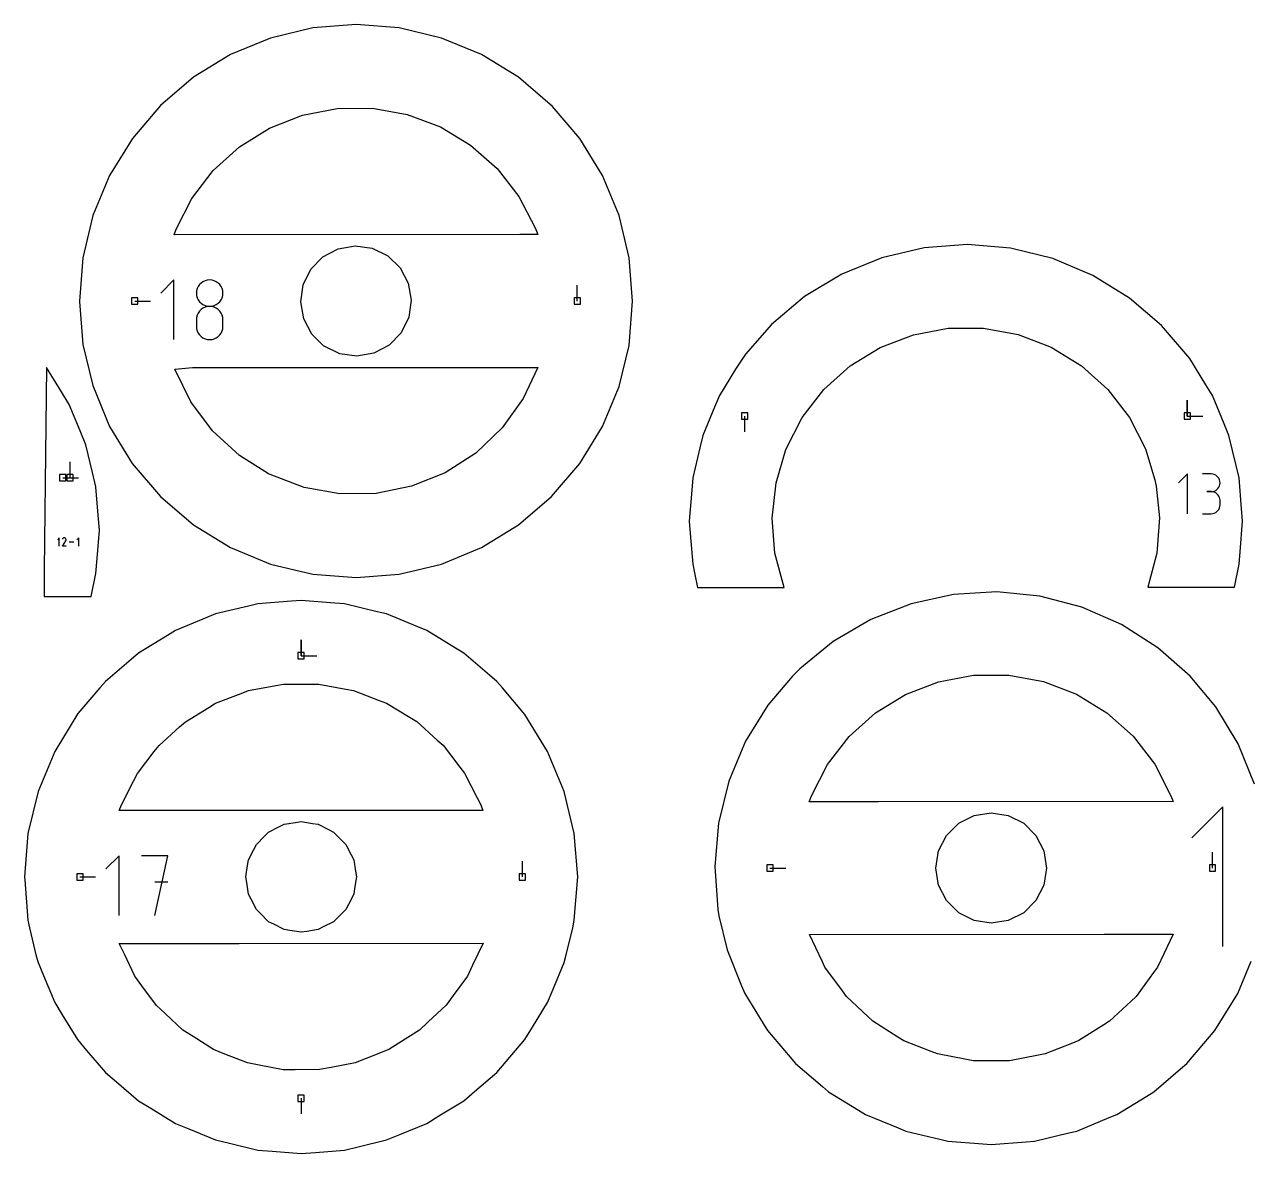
# Model space of a CAD drawing. Extents: x 0 to 800, y 0 to 1000.
# Drawn here: x 274.5 to 385.3, y 783.9 to 885.9 of the extents above; entities that cross this region are included whole.
import ezdxf

# ---------------------------------------------------------------- set-up
doc = ezdxf.new("R2010")
doc.units = 0
doc.header["$MEASUREMENT"] = 0
for name, color, linetype in [('annotation', 7, 'Continuous'), ('boundary', 7, 'Continuous'), ('hole', 7, 'Continuous')]:
    doc.layers.add(name, color=color, linetype=linetype)

msp = doc.modelspace()

# ---------------------------------------------------------------- linework, layer by layer
at = {"layer": 'annotation', "color": 1}
for p, q in [((288.048092, 862.844991), (286.847482, 861.644043)), ((288.048092, 857.444451), (288.048092, 862.844991)), ((290.237057, 862.244373), (290.148256, 862.057891)), ((290.355469, 862.41158), (290.237057, 862.244373)), ((290.500083, 862.55608), (290.355469, 862.41158)), ((290.66749, 862.674442), (290.500083, 862.55608)), ((290.854281, 862.763235), (290.66749, 862.674442)), ((291.057047, 862.819027), (290.854281, 862.763235)), ((291.272379, 862.838387), (291.057047, 862.819027)), ((291.487711, 862.819027), (291.272379, 862.838387)), ((291.272379, 862.838387), (291.272379, 862.838387)), ((291.690477, 862.763235), (291.487711, 862.819027)), ((291.877269, 862.674442), (291.690477, 862.763235)), ((292.044676, 862.55608), (291.877269, 862.674442)), ((292.18929, 862.41158), (292.044676, 862.55608)), ((292.307702, 862.244373), (292.18929, 862.41158)), ((292.396502, 862.057891), (292.307702, 862.244373)), ((324.505385, 860.926049), (324.505385, 862.354799)), ((290.092476, 861.855564), (290.073125, 861.640826)), ((290.073125, 861.640826), (290.073125, 861.640826)), ((290.073125, 861.640826), (290.092487, 861.425079)), ((290.148256, 862.057891), (290.092476, 861.855564)), ((290.092487, 861.425079), (290.148295, 861.221968)), ((290.148295, 861.221968), (290.237132, 861.034895)), ((290.237132, 861.034895), (290.35558, 860.867266)), ((292.189178, 860.867266), (292.307626, 861.034895)), ((292.307626, 861.034895), (292.396463, 861.221968)), ((292.396463, 861.221968), (292.452272, 861.425079)), ((292.452283, 861.855564), (292.396502, 862.057891)), ((292.452272, 861.425079), (292.471634, 861.640826)), ((292.471634, 861.640826), (292.452283, 861.855564)), ((292.471634, 861.640826), (292.471634, 861.640826)), ((284.505385, 860.926049), (285.934135, 860.926049)), ((290.355469, 860.012548), (290.237057, 859.844961)), ((290.500083, 860.157303), (290.355469, 860.012548)), ((290.35558, 860.867266), (290.500222, 860.722482)), ((290.66749, 860.27582), (290.500083, 860.157303)), ((290.500222, 860.722482), (290.667641, 860.603948)), ((290.854281, 860.364693), (290.66749, 860.27582)), ((290.667641, 860.603948), (290.854418, 860.515067)), ((291.057047, 860.420514), (290.854281, 860.364693)), ((290.854418, 860.515067), (291.057136, 860.459242)), ((291.272379, 860.439878), (291.057047, 860.420514)), ((291.057136, 860.459242), (291.272379, 860.439878)), ((291.272379, 860.439878), (291.487622, 860.459242)), ((291.487711, 860.420525), (291.272379, 860.439878)), ((291.272379, 860.439878), (291.272379, 860.439878)), ((291.272379, 860.439878), (291.272379, 860.439878)), ((291.487622, 860.459242), (291.690341, 860.515067)), ((291.690477, 860.364732), (291.487711, 860.420525)), ((291.690341, 860.515067), (291.877118, 860.603948)), ((291.877269, 860.275896), (291.690477, 860.364732)), ((291.877118, 860.603948), (292.044536, 860.722482)), ((292.044676, 860.157415), (291.877269, 860.275896)), ((292.044536, 860.722482), (292.189178, 860.867266)), ((292.18929, 860.012688), (292.044676, 860.157415)), ((292.307702, 859.845111), (292.18929, 860.012688)), ((290.092476, 859.454915), (290.073125, 859.239269)), ((290.073125, 859.239269), (290.073125, 858.641843)), ((290.148256, 859.657947), (290.092476, 859.454915)), ((290.237057, 859.844961), (290.148256, 859.657947)), ((292.396502, 859.658084), (292.307702, 859.845111)), ((292.452283, 859.455004), (292.396502, 859.658084)), ((292.471634, 859.239269), (292.452283, 859.455004)), ((292.471634, 858.641843), (292.471634, 859.239269)), ((292.471634, 859.239269), (292.471634, 859.239269)), ((290.073125, 858.641843), (290.073125, 858.641843)), ((290.073125, 858.641843), (290.092487, 858.426212)), ((290.092487, 858.426212), (290.148295, 858.223412)), ((290.148295, 858.223412), (290.237132, 858.03679)), ((290.237132, 858.03679), (290.35558, 857.869695)), ((290.35558, 857.869695), (290.500222, 857.725474)), ((290.500222, 857.725474), (290.667641, 857.607474)), ((291.877118, 857.607474), (292.044536, 857.725474)), ((292.044536, 857.725474), (292.189178, 857.869695)), ((292.189178, 857.869695), (292.307626, 858.03679)), ((292.307626, 858.03679), (292.396463, 858.223412)), ((292.396463, 858.223412), (292.452272, 858.426212)), ((292.452272, 858.426212), (292.471634, 858.641843)), ((290.667641, 857.607474), (290.854418, 857.519043)), ((290.854418, 857.519043), (291.057136, 857.46353)), ((291.057136, 857.46353), (291.272379, 857.444282)), ((291.272379, 857.444282), (291.487622, 857.46353)), ((291.272379, 857.444282), (291.272379, 857.444282)), ((291.487622, 857.46353), (291.690341, 857.519043)), ((291.690341, 857.519043), (291.877118, 857.607474)), ((379.626513, 850.535317), (379.626513, 851.964067)), ((379.626513, 850.535317), (379.626513, 851.964067)), ((379.626513, 851.964067), (379.626513, 850.535317)), ((339.626512, 850.535317), (339.626512, 849.106567)), ((379.626513, 850.535317), (381.055263, 850.535317)), ((278.661248, 844.95533), (278.661248, 846.38408)), ((277.994998, 844.95533), (279.423748, 844.95533)), ((379.647666, 845.303544), (378.84726, 844.502912)), ((379.647666, 841.703184), (379.647666, 845.303544)), ((381.797191, 845.299367), (380.997688, 845.299367)), ((381.940984, 845.28646), (381.797191, 845.299367)), ((382.076287, 845.249266), (381.940984, 845.28646)), ((382.200852, 845.19007), (382.076287, 845.249266)), ((382.312427, 845.111162), (382.200852, 845.19007)), ((382.408762, 845.014829), (382.312427, 845.111162)), ((382.487607, 844.903357), (382.408762, 845.014829)), ((382.546711, 844.779036), (382.487607, 844.903357)), ((382.583823, 844.644152), (382.546711, 844.779036)), ((382.546711, 844.221754), (382.583823, 844.357161)), ((382.596694, 844.500993), (382.583823, 844.644152)), ((382.583823, 844.357161), (382.596694, 844.500993)), ((382.596694, 844.500993), (382.596694, 844.500993)), ((381.797191, 843.700361), (381.396875, 843.700361)), ((381.396875, 843.700361), (381.797191, 843.700361)), ((381.797191, 843.700361), (381.940984, 843.71327)), ((381.940984, 843.687454), (381.797191, 843.700361)), ((381.797191, 843.700361), (381.797191, 843.700361)), ((381.940984, 843.71327), (382.076287, 843.750487)), ((382.076287, 843.65026), (381.940984, 843.687454)), ((382.076287, 843.750487), (382.200852, 843.809741)), ((382.200852, 843.591064), (382.076287, 843.65026)), ((382.200852, 843.809741), (382.312427, 843.888764)), ((382.312427, 843.512156), (382.200852, 843.591064)), ((382.312427, 843.888764), (382.408762, 843.985286)), ((382.408762, 843.415823), (382.312427, 843.512156)), ((382.408762, 843.985286), (382.487607, 844.097039)), ((382.487607, 843.304351), (382.408762, 843.415823)), ((382.487607, 844.097039), (382.546711, 844.221754)), ((382.546711, 843.18003), (382.487607, 843.304351)), ((382.487607, 842.099206), (382.546711, 842.223536)), ((382.583823, 843.045146), (382.546711, 843.18003)), ((382.546711, 842.223536), (382.583823, 842.358452)), ((382.596694, 842.901987), (382.583823, 843.045146)), ((382.583823, 842.358452), (382.596694, 842.501671)), ((382.596694, 842.501671), (382.596694, 842.901987)), ((382.596694, 842.901987), (382.596694, 842.901987)), ((380.997688, 841.703297), (381.797191, 841.703297)), ((381.797191, 841.703297), (381.940984, 841.716196)), ((381.797191, 841.703297), (381.797191, 841.703297)), ((381.940984, 841.716196), (382.076287, 841.753372)), ((382.076287, 841.753372), (382.200852, 841.812543)), ((382.200852, 841.812543), (382.312427, 841.891427)), ((382.312427, 841.891427), (382.408762, 841.987742)), ((382.408762, 841.987742), (382.487607, 842.099206)), ((277.676758, 839.519158), (277.508756, 839.351109)), ((277.676758, 838.76346), (277.676758, 839.519158)), ((277.960178, 838.763454), (278.270305, 839.262719)), ((277.982689, 839.435127), (277.960652, 839.392855)), ((278.000177, 839.459926), (277.982689, 839.435127)), ((278.021158, 839.480626), (278.000177, 839.459926)), ((278.044996, 839.497064), (278.021158, 839.480626)), ((278.07105, 839.509073), (278.044996, 839.497064)), ((278.098684, 839.516486), (278.07105, 839.509073)), ((278.127259, 839.51914), (278.098684, 839.516486)), ((278.156138, 839.516866), (278.127259, 839.51914)), ((278.184681, 839.509501), (278.156138, 839.516866)), ((278.212251, 839.496878), (278.184681, 839.509501)), ((278.236909, 839.479368), (278.212251, 839.496878)), ((278.212251, 839.496878), (278.212251, 839.496878)), ((278.257526, 839.458356), (278.236909, 839.479368)), ((278.273919, 839.434487), (278.257526, 839.458356)), ((278.270305, 839.262719), (278.270676, 839.263177)), ((278.270305, 839.262719), (278.270305, 839.262719)), ((278.270676, 839.263177), (278.271031, 839.26364)), ((278.271031, 839.26364), (278.271374, 839.264111)), ((278.271374, 839.264111), (278.271706, 839.264593)), ((278.271706, 839.264593), (278.27203, 839.265091)), ((278.27203, 839.265091), (278.272348, 839.265608)), ((278.272348, 839.265608), (278.272663, 839.266149)), ((278.272663, 839.266149), (278.272976, 839.266716)), ((278.272976, 839.266716), (278.273291, 839.267316)), ((278.273291, 839.267316), (278.286096, 839.294809)), ((278.273291, 839.267316), (278.273291, 839.267316)), ((278.285903, 839.408403), (278.273919, 839.434487)), ((278.293297, 839.38075), (278.285903, 839.408403)), ((278.286096, 839.294809), (278.293576, 839.323309)), ((278.295915, 839.35217), (278.293297, 839.38075)), ((278.293576, 839.323309), (278.295915, 839.35217)), ((278.992519, 839.141309), (278.579316, 839.141309)), ((279.44386, 839.519158), (279.275858, 839.351109)), ((279.44386, 838.76346), (279.44386, 839.519158)), ((278.295801, 838.763454), (277.960178, 838.763454)), ((299.541404, 828.869965), (299.541404, 830.298715)), ((299.541404, 828.869965), (299.541404, 830.298715)), ((299.541404, 830.298715), (299.541404, 828.869965)), ((299.541404, 828.869965), (300.970154, 828.869965)), ((382.846277, 815.195771), (380.044855, 812.393559)), ((382.846277, 802.594511), (382.846277, 815.195771)), ((381.913548, 809.676469), (381.913548, 811.105219)), ((283.082586, 810.788907), (281.881977, 809.587959)), ((283.082586, 805.388367), (283.082586, 810.788907)), ((287.509007, 810.788907), (285.10745, 810.788907)), ((286.308398, 805.388367), (287.509007, 810.788907)), ((319.541404, 808.869965), (319.541404, 810.298715)), ((341.913548, 809.676469), (343.342298, 809.676469)), ((279.541404, 808.869965), (280.970154, 808.869965)), ((287.509007, 808.383963), (286.308398, 808.383963)), ((299.541404, 788.869965), (299.541404, 787.441215))]:
    msp.add_line(p, q, dxfattribs=at)
at = {"layer": 'boundary', "color": 5}
for p, q in [((300.594524, 885.61826), (296.779961, 884.702464)), ((304.505385, 885.926049), (300.594524, 885.61826)), ((308.416247, 885.61826), (304.505385, 885.926049)), ((312.230809, 884.702464), (308.416247, 885.61826)), ((296.779961, 884.702464), (293.155622, 883.201214)), ((315.855148, 883.201214), (312.230809, 884.702464)), ((293.155622, 883.201214), (289.810755, 881.151476)), ((319.200016, 881.151476), (315.855148, 883.201214)), ((289.810755, 881.151476), (286.827715, 878.60372)), ((322.260466, 878.514465), (319.200016, 881.151476)), ((286.827715, 878.60372), (284.287475, 875.630859)), ((324.73081, 875.62068), (322.260466, 878.514465)), ((284.287475, 875.630859), (282.230222, 872.275811)), ((326.780549, 872.275811), (324.73081, 875.62068)), ((282.230222, 872.275811), (280.728973, 868.651475)), ((328.281797, 868.651475), (326.780549, 872.275811)), ((280.728973, 868.651475), (279.813176, 864.836913)), ((329.197595, 864.836913), (328.281797, 868.651475)), ((355.846013, 865.74415), (352.02824, 864.848621)), ((359.756874, 866.03142), (355.846013, 865.74415)), ((363.664526, 865.703364), (359.756874, 866.03142)), ((367.472748, 864.768053), (363.664526, 865.703364)), ((279.813176, 864.836913), (279.505385, 860.926049)), ((329.505385, 860.926049), (329.197595, 864.836913)), ((352.02824, 864.848621), (348.397561, 863.366886)), ((371.087771, 863.24852), (367.472748, 864.768053)), ((348.397561, 863.366886), (345.043377, 861.335431)), ((374.420578, 861.182181), (371.087771, 863.24852)), ((345.043377, 861.335431), (342.048277, 858.804276)), ((377.304182, 858.719351), (374.420578, 861.182181)), ((279.505385, 860.926049), (279.508463, 860.886941)), ((279.508463, 860.886941), (279.813176, 857.015186)), ((329.176608, 856.911365), (329.505385, 860.926049)), ((342.048277, 858.804276), (339.703924, 856.130936)), ((351.891207, 856.739294), (354.875828, 857.884511)), ((354.875828, 857.884511), (358.018977, 858.46769)), ((358.018977, 858.46769), (361.215771, 858.469366)), ((361.215771, 858.469366), (364.35953, 857.889487)), ((364.35953, 857.889487), (367.34535, 856.747397)), ((379.851938, 855.73631), (377.304182, 858.719351)), ((279.813176, 857.015186), (280.704486, 853.28626)), ((328.281797, 853.200625), (329.176608, 856.911365)), ((349.164711, 855.070251), (351.891207, 856.739294)), ((367.34535, 856.747397), (370.073595, 855.081212)), ((339.703924, 856.130936), (338.806664, 854.766298)), ((381.307252, 853.361453), (379.851938, 855.73631)), ((276.529798, 854.906591), (276.304373, 836.636245)), ((277.870327, 852.719046), (276.529798, 854.906591)), ((338.806664, 854.766298), (337.351349, 852.391441)), ((346.787325, 852.933072), (349.164711, 855.070251)), ((370.073595, 855.081212), (372.453222, 852.946533)), ((280.704486, 853.28626), (282.230222, 849.576288)), ((381.901676, 852.391441), (381.307252, 853.361453)), ((278.579537, 851.561721), (277.870327, 852.719046)), ((326.780549, 849.576288), (328.281797, 853.200625)), ((337.351349, 852.391441), (336.915987, 851.340384)), ((344.838377, 850.399088), (346.787325, 852.933072)), ((372.453222, 852.946533), (374.404826, 850.414591)), ((382.967562, 849.818163), (381.901676, 852.391441)), ((279.561353, 849.191406), (278.579537, 851.561721)), ((336.915987, 851.340384), (335.850101, 848.767106)), ((343.363024, 847.500865), (344.838377, 850.399088)), ((374.404826, 850.414591), (375.863282, 847.569876)), ((280.080785, 847.937386), (279.561353, 849.191406)), ((282.230222, 849.576288), (284.27996, 846.231419)), ((324.73081, 846.231419), (326.780549, 849.576288)), ((383.402924, 848.767106), (382.967562, 849.818163)), ((280.679717, 845.442662), (280.080785, 847.937386)), ((335.850101, 848.767106), (335.584519, 847.660883)), ((384.053141, 846.058767), (383.402924, 848.767106)), ((335.584519, 847.660883), (334.934303, 844.952543)), ((342.469481, 844.489323), (343.363024, 847.500865)), ((375.863282, 847.569876), (376.708191, 844.761615)), ((284.27996, 846.231419), (286.827715, 843.248378)), ((322.183055, 843.248378), (324.73081, 846.231419)), ((384.318722, 844.952543), (384.053141, 846.058767)), ((280.996583, 844.122823), (280.679717, 845.442662)), ((334.934303, 844.952543), (334.845044, 843.818393)), ((342.128583, 841.310762), (342.469481, 844.489323)), ((376.708191, 844.761615), (376.814342, 844.189498)), ((384.537253, 842.17583), (384.318722, 844.952543)), ((281.197878, 841.565119), (280.996583, 844.122823)), ((286.827715, 843.248378), (289.810755, 840.700626)), ((319.200016, 840.700626), (322.183055, 843.248378)), ((334.845044, 843.818393), (334.626512, 841.04168)), ((376.814342, 844.189498), (377.12415, 841.329114)), ((384.626513, 841.04168), (384.537253, 842.17583)), ((281.304373, 840.21196), (281.197878, 841.565119)), ((334.626512, 841.04168), (334.715772, 839.907529)), ((342.371585, 838.123216), (342.128583, 841.310762)), ((377.12415, 841.329114), (376.884492, 838.141318)), ((384.407981, 838.264967), (384.626513, 841.04168)), ((281.103078, 837.654255), (281.304373, 840.21196)), ((289.810755, 840.700626), (293.155622, 838.650887)), ((315.855148, 838.650887), (319.200016, 840.700626)), ((334.715772, 839.907529), (334.934303, 837.130816)), ((293.155622, 838.650887), (296.779961, 837.149637)), ((312.230809, 837.149637), (315.855148, 838.650887)), ((343.190378, 835.033061), (342.371585, 838.123216)), ((376.884492, 838.141318), (376.06894, 835.050304)), ((384.318722, 837.130816), (384.407981, 838.264967)), ((276.304373, 836.636245), (276.304373, 834.22245)), ((280.996583, 836.301097), (281.103078, 837.654255)), ((296.779961, 837.149637), (300.594524, 836.233841)), ((308.416247, 836.233841), (312.230809, 837.149637)), ((334.934303, 837.130816), (335.088742, 836.368891)), ((383.898977, 835.054405), (384.318722, 837.130816)), ((280.576838, 834.224685), (280.996583, 836.301097)), ((300.594524, 836.233841), (304.505385, 835.926049)), ((304.505385, 835.926049), (308.416247, 836.233841)), ((335.088742, 836.368891), (335.360341, 835.028954)), ((335.360341, 835.028954), (336.128252, 835.029356)), ((336.128252, 835.029356), (339.199897, 835.030966)), ((339.199897, 835.030966), (339.982899, 835.031376)), ((339.982899, 835.031376), (343.190378, 835.033061)), ((358.498062, 834.407667), (354.671302, 833.568885)), ((362.408924, 834.637483), (358.498062, 834.407667)), ((366.307588, 834.252679), (362.408924, 834.637483)), ((376.06894, 835.050304), (379.270756, 835.051983)), ((379.270756, 835.051983), (380.053758, 835.052393)), ((380.053758, 835.052393), (383.898977, 835.054405)), ((276.304373, 834.22245), (276.69744, 834.222656)), ((276.69744, 834.222656), (280.576838, 834.224685)), ((294.791339, 833.360701), (291.81598, 832.64638)), ((295.630542, 833.562176), (294.791339, 833.360701)), ((298.681014, 833.802252), (295.630542, 833.562176)), ((299.541404, 833.869965), (298.681014, 833.802252)), ((302.591876, 833.62989), (299.541404, 833.869965)), ((303.452265, 833.562176), (302.591876, 833.62989)), ((306.427624, 832.847855), (303.452265, 833.562176)), ((354.671302, 833.568885), (351.022868, 832.141793)), ((370.098055, 833.262726), (366.307588, 834.252679)), ((373.686994, 831.692001), (370.098055, 833.262726)), ((291.018625, 832.316105), (288.191641, 831.14513)), ((291.81598, 832.64638), (291.018625, 832.316105)), ((307.266828, 832.64638), (306.427624, 832.847855)), ((310.093812, 831.475405), (307.266828, 832.64638)), ((288.191641, 831.14513), (287.45577, 830.694188)), ((310.891167, 831.14513), (310.093812, 831.475405)), ((313.500164, 829.546334), (310.891167, 831.14513)), ((351.022868, 832.141793), (347.642601, 830.161529)), ((376.98603, 829.57918), (373.686994, 831.692001)), ((287.45577, 830.694188), (284.846773, 829.095392)), ((347.642601, 830.161529), (344.61373, 827.676856)), ((284.846773, 829.095392), (284.190505, 828.534885)), ((314.236034, 829.095392), (313.500164, 829.546334)), ((316.562805, 827.108143), (314.236034, 829.095392)), ((379.88538, 827.014969), (376.98603, 829.57918)), ((284.190505, 828.534885), (281.863734, 826.547636)), ((317.219074, 826.547636), (316.562805, 827.108143)), ((343.941717, 827.014969), (341.716677, 824.40978)), ((344.61373, 827.676856), (343.941717, 827.014969)), ((382.216863, 824.243995), (379.88538, 827.014969)), ((281.352822, 825.958549), (279.365573, 823.631777)), ((281.863734, 826.547636), (281.352822, 825.958549)), ((317.729986, 825.958549), (317.219074, 826.547636)), ((319.766829, 823.564596), (317.729986, 825.958549)), ((341.716677, 824.40978), (339.716275, 821.153336)), ((279.365573, 823.631777), (277.26624, 820.219727)), ((321.816567, 820.219727), (319.766829, 823.564596)), ((384.245759, 820.888506), (382.216863, 824.243995)), ((339.716275, 821.153336), (338.194184, 817.53962)), ((277.26624, 820.219727), (275.764992, 816.595391)), ((323.317816, 816.595391), (321.816567, 820.219727)), ((385.72476, 817.256942), (384.245759, 820.888506)), ((338.194184, 817.53962), (337.256139, 813.732286)), ((275.764992, 816.595391), (274.849194, 812.780829)), ((324.233613, 812.780829), (323.317816, 816.595391)), ((337.256139, 813.732286), (336.925244, 809.825082)), ((274.849194, 812.780829), (274.541404, 808.869965)), ((324.541404, 808.869965), (324.233613, 812.780829)), ((336.925244, 809.825082), (337.209643, 805.914219)), ((274.541404, 808.869965), (274.561718, 808.611848)), ((274.561718, 808.611848), (274.849194, 804.959102)), ((324.233613, 804.959102), (324.541404, 808.869965)), ((337.209643, 805.914219), (337.302286, 805.366252)), ((274.849194, 804.959102), (274.989787, 804.265487)), ((324.095098, 804.273886), (324.233613, 804.959102)), ((337.302286, 805.366252), (338.044082, 802.276458)), ((274.989787, 804.265487), (275.603372, 801.709732)), ((323.481513, 801.718131), (324.095098, 804.273886)), ((338.044082, 802.276458), (339.353148, 799.015332)), ((275.603372, 801.709732), (275.764992, 801.144541)), ((275.764992, 801.144541), (276.260404, 799.94851)), ((322.311979, 798.716235), (323.317816, 801.144541)), ((323.317816, 801.144541), (323.481513, 801.718131)), ((384.188712, 798.326708), (385.404723, 801.262421)), ((276.260404, 799.94851), (277.26624, 797.520204)), ((339.353148, 799.015332), (339.638385, 798.326708)), ((321.816567, 797.520204), (322.311979, 798.716235)), ((339.638385, 798.326708), (341.298673, 795.617364)), ((383.799261, 797.691183), (384.188712, 798.326708)), ((277.26624, 797.520204), (277.942654, 796.416397)), ((320.443243, 795.279141), (321.816567, 797.520204)), ((382.138973, 794.981839), (383.799261, 797.691183)), ((277.942654, 796.416397), (279.315979, 794.175335)), ((341.298673, 795.617364), (341.688123, 794.981839)), ((319.766829, 794.175335), (320.443243, 795.279141)), ((341.688123, 794.981839), (343.751805, 792.565576)), ((381.6549, 794.415061), (382.138973, 794.981839)), ((279.315979, 794.175335), (280.156738, 793.190931)), ((318.059833, 792.176697), (319.766829, 794.175335)), ((379.591218, 791.998798), (381.6549, 794.415061)), ((280.156738, 793.190931), (281.863734, 791.192294)), ((343.751805, 792.565576), (344.235878, 791.998798)), ((281.863734, 791.192294), (282.848137, 790.351536)), ((315.220437, 789.4853), (317.219074, 791.192294)), ((317.219074, 791.192294), (318.059833, 792.176697)), ((344.235878, 791.998798), (346.65214, 789.935119)), ((376.608179, 789.451046), (379.024441, 791.514725)), ((379.024441, 791.514725), (379.591218, 791.998798)), ((282.848137, 790.351536), (284.846773, 788.644542)), ((314.236034, 788.644542), (315.220437, 789.4853)), ((346.65214, 789.935119), (347.218918, 789.451046)), ((347.218918, 789.451046), (349.928261, 787.790757)), ((373.263311, 787.401307), (375.972654, 789.061596)), ((375.972654, 789.061596), (376.608179, 789.451046)), ((284.846773, 788.644542), (285.95058, 787.968128)), ((285.95058, 787.968128), (288.191641, 786.594803)), ((311.994973, 787.271217), (314.236034, 788.644542)), ((310.891167, 786.594803), (311.994973, 787.271217)), ((349.928261, 787.790757), (350.563785, 787.401307)), ((350.563785, 787.401307), (353.4995, 786.185295)), ((369.638972, 785.900057), (372.574687, 787.11607)), ((372.574687, 787.11607), (373.263311, 787.401307)), ((288.191641, 786.594803), (289.387673, 786.099391)), ((289.387673, 786.099391), (291.81598, 785.093553)), ((308.46286, 785.588966), (310.891167, 786.594803)), ((353.4995, 786.185295), (354.188124, 785.900057)), ((354.188124, 785.900057), (357.27792, 785.158262)), ((365.82441, 784.984261), (368.914205, 785.726056)), ((368.914205, 785.726056), (369.638972, 785.900057)), ((291.81598, 785.093553), (293.074786, 784.791341)), ((293.074786, 784.791341), (295.630542, 784.177757)), ((304.711071, 784.47997), (307.266828, 785.093553)), ((307.266828, 785.093553), (308.46286, 785.588966)), ((357.27792, 785.158262), (358.002687, 784.984261)), ((358.002687, 784.984261), (361.170485, 784.73495)), ((361.170485, 784.73495), (361.913548, 784.676469)), ((361.913548, 784.676469), (365.081346, 784.925781)), ((365.081346, 784.925781), (365.82441, 784.984261)), ((295.630542, 784.177757), (296.921127, 784.076186)), ((296.921127, 784.076186), (299.541404, 783.869965)), ((299.541404, 783.869965), (300.831988, 783.971536)), ((300.831988, 783.971536), (303.452266, 784.177757)), ((303.452266, 784.177757), (304.711071, 784.47997))]:
    msp.add_line(p, q, dxfattribs=at)
at = {"layer": 'hole', "color": 5}
for p, q in [((296.679196, 876.568028), (299.655213, 877.730706)), ((299.655213, 877.730706), (302.793078, 878.33262)), ((302.793078, 878.33262), (305.988083, 878.35368)), ((305.988083, 878.35368), (309.133611, 877.793186)), ((309.133611, 877.793186), (312.124695, 876.669836)), ((293.964337, 874.883381), (296.679196, 876.568028)), ((312.124695, 876.669836), (314.861526, 875.021121)), ((291.601233, 872.732975), (293.964337, 874.883381)), ((314.861526, 875.021121), (317.252774, 872.902058)), ((289.668734, 870.188582), (291.601233, 872.732975)), ((317.252774, 872.902058), (319.218645, 870.383358)), ((288.251838, 867.411224), (289.668734, 870.188582)), ((319.218645, 870.383358), (320.693539, 867.549069)), ((288.062958, 866.917428), (288.251838, 867.411224)), ((319.297591, 866.933809), (288.062958, 866.917428)), ((320.94152, 866.934671), (319.297591, 866.933809)), ((320.693539, 867.549069), (320.94152, 866.934671)), ((301.511151, 864.915828), (302.890608, 865.645824)), ((302.890608, 865.645824), (304.428131, 865.913815)), ((304.428131, 865.913815), (305.973216, 865.69357)), ((305.973216, 865.69357), (307.374619, 865.006646)), ((300.42479, 863.795286), (301.511151, 864.915828)), ((307.374619, 865.006646), (308.495162, 863.920286)), ((299.737867, 862.393881), (300.42479, 863.795286)), ((308.495162, 863.920286), (309.225158, 862.540828)), ((299.517621, 860.848795), (299.737867, 862.393881)), ((309.225158, 862.540828), (309.493149, 861.003303)), ((284.791135, 861.211799), (284.219635, 861.211799)), ((284.219635, 861.211799), (284.219635, 860.640299)), ((284.791135, 860.640299), (284.791135, 861.211799)), ((309.493149, 861.003303), (309.272904, 859.45822)), ((324.791135, 861.211799), (324.219635, 861.211799)), ((324.219635, 861.211799), (324.219635, 860.640299)), ((324.791135, 860.640299), (324.791135, 861.211799)), ((284.219635, 860.640299), (284.791135, 860.640299)), ((299.785613, 859.311273), (299.517621, 860.848795)), ((324.219635, 860.640299), (324.791135, 860.640299)), ((300.515608, 857.931815), (299.785613, 859.311273)), ((309.272904, 859.45822), (308.58598, 858.056815)), ((301.566459, 856.880962), (300.515608, 857.931815)), ((308.58598, 858.056815), (307.499619, 856.93627)), ((301.636151, 856.845452), (301.566459, 856.880962)), ((303.037555, 856.158531), (301.636151, 856.845452)), ((307.499619, 856.93627), (306.120162, 856.206276)), ((304.58264, 855.938284), (303.037555, 856.158531)), ((306.120162, 856.206276), (304.58264, 855.938284)), ((288.1398, 854.769267), (289.713179, 854.918292)), ((289.577207, 851.821777), (288.1398, 854.769267)), ((289.713179, 854.918292), (320.947812, 854.934674)), ((320.947812, 854.934674), (319.610332, 852.118158)), ((319.610332, 852.118158), (317.700086, 849.452677)), ((291.539687, 849.194513), (289.577207, 851.821777)), ((339.912262, 850.821067), (339.340762, 850.821067)), ((339.340762, 850.821067), (339.340762, 850.249567)), ((339.340762, 850.249567), (339.912262, 850.249567)), ((339.912262, 850.249567), (339.912262, 850.821067)), ((379.912263, 850.821067), (379.340763, 850.821067)), ((379.340763, 850.821067), (379.340763, 850.249567)), ((379.340763, 850.249567), (379.912263, 850.249567)), ((379.912263, 850.249567), (379.912263, 850.821067)), ((293.958211, 846.979885), (291.539687, 849.194513)), ((317.700086, 849.452677), (315.325738, 847.190755)), ((296.595025, 845.315921), (293.958211, 846.979885)), ((315.325738, 847.190755), (312.570802, 845.411946)), ((278.280748, 845.24108), (277.709248, 845.24108)), ((277.709248, 845.24108), (277.709248, 844.66958)), ((277.709248, 844.66958), (278.280748, 844.66958)), ((278.280748, 844.66958), (278.280748, 845.24108)), ((278.946998, 845.24108), (278.375498, 845.24108)), ((278.375498, 845.24108), (278.375498, 844.66958)), ((278.375498, 844.66958), (278.946998, 844.66958)), ((278.946998, 844.66958), (278.946998, 845.24108)), ((296.747716, 845.255797), (296.595025, 845.315921)), ((299.810084, 844.082882), (296.747716, 845.255797)), ((312.570802, 845.411946), (309.532178, 844.178824)), ((303.037601, 843.502392), (299.810084, 844.082882)), ((306.316745, 843.534749), (303.037601, 843.502392)), ((309.532178, 844.178824), (306.316745, 843.534749)), ((299.827154, 829.155715), (299.255654, 829.155715)), ((299.255654, 829.155715), (299.255654, 828.584215)), ((299.827154, 828.584215), (299.827154, 829.155715)), ((299.255654, 828.584215), (299.827154, 828.584215)), ((357.162863, 826.5193), (360.306013, 827.10248)), ((360.306013, 827.10248), (363.502806, 827.104156)), ((363.502806, 827.104156), (366.646566, 826.524276)), ((294.134102, 825.460848), (294.790719, 825.712796)), ((294.790719, 825.712796), (297.242376, 826.167676)), ((297.242376, 826.167676), (297.933869, 826.295976)), ((297.933869, 826.295976), (300.427367, 826.297283)), ((300.427367, 826.297283), (301.130662, 826.297652)), ((301.130662, 826.297652), (303.582794, 825.845346)), ((303.582794, 825.845346), (304.274421, 825.717772)), ((304.274421, 825.717772), (306.603361, 824.826942)), ((354.178243, 825.374083), (357.162863, 826.5193)), ((366.646566, 826.524276), (369.632386, 825.382186)), ((291.206269, 824.20039), (291.806098, 824.567579)), ((291.806098, 824.567579), (294.134102, 825.460848)), ((306.603361, 824.826942), (307.260241, 824.575682)), ((307.260241, 824.575682), (309.388272, 823.276058)), ((351.451747, 823.70504), (354.178243, 825.374083)), ((369.632386, 825.382186), (372.36063, 823.716001)), ((289.079602, 822.898536), (291.206269, 824.20039)), ((349.074361, 821.567861), (351.451747, 823.70504)), ((372.36063, 823.716001), (374.740257, 821.581323)), ((286.702217, 820.761357), (288.556577, 822.428357)), ((288.556577, 822.428357), (289.079602, 822.898536)), ((309.388272, 823.276058), (309.988486, 822.909497)), ((309.988486, 822.909497), (311.844595, 821.244448)), ((311.844595, 821.244448), (312.368113, 820.774818)), ((347.125413, 819.033877), (349.074361, 821.567861)), ((374.740257, 821.581323), (376.691861, 819.04938)), ((284.753268, 818.227373), (286.273448, 820.203881)), ((286.273448, 820.203881), (286.702217, 820.761357)), ((312.368113, 820.774818), (313.890364, 818.799903)), ((345.669942, 816.187633), (347.125413, 819.033877)), ((376.691861, 819.04938), (378.150318, 816.204665)), ((284.433065, 817.601199), (284.753268, 818.227373)), ((313.890364, 818.799903), (314.319717, 818.242876)), ((314.319717, 818.242876), (315.457313, 816.023998)), ((283.297798, 815.381129), (284.433065, 817.601199)), ((315.457313, 816.023998), (315.778173, 815.398161)), ((345.471121, 815.667848), (345.669942, 816.187633)), ((351.718047, 815.671124), (345.471121, 815.667848)), ((378.349683, 815.685091), (351.718047, 815.671124)), ((378.150318, 816.204665), (378.349683, 815.685091)), ((283.098977, 814.861344), (283.297798, 815.381129)), ((305.127613, 814.872897), (283.098977, 814.861344)), ((315.977539, 814.878587), (305.127613, 814.872897)), ((315.778173, 815.398161), (315.977539, 814.878587)), ((358.974622, 813.721556), (360.368463, 814.431754)), ((360.368463, 814.431754), (361.913548, 814.676471)), ((361.913548, 814.676471), (363.458633, 814.431754)), ((363.458633, 814.431754), (364.852474, 813.721556)), ((296.602478, 812.915052), (297.536351, 813.390885)), ((297.536351, 813.390885), (297.996319, 813.62525)), ((297.996319, 813.62525), (299.031526, 813.78921)), ((299.031526, 813.78921), (299.541404, 813.869967)), ((299.541404, 813.869967), (300.576611, 813.706007)), ((300.576611, 813.706007), (301.086489, 813.62525)), ((301.086489, 813.62525), (302.020362, 813.149418)), ((357.868463, 812.615399), (358.974622, 813.721556)), ((364.852474, 813.721556), (365.958633, 812.615398)), ((295.496319, 811.808894), (296.237445, 812.55002)), ((296.237445, 812.55002), (296.602478, 812.915052)), ((302.020362, 813.149418), (302.48033, 812.915052)), ((302.48033, 812.915052), (303.221456, 812.173927)), ((357.158266, 811.221556), (357.868463, 812.615399)), ((365.958633, 812.615398), (366.668831, 811.221556)), ((294.786121, 810.415052), (295.261954, 811.348926)), ((295.261954, 811.348926), (295.496319, 811.808894)), ((303.221456, 812.173927), (303.586489, 811.808894)), ((303.586489, 811.808894), (304.062321, 810.87502)), ((356.913548, 809.676469), (357.158266, 811.221556)), ((366.668831, 811.221556), (366.913548, 809.676469)), ((294.705365, 809.905173), (294.786121, 810.415052)), ((304.062321, 810.87502), (304.296687, 810.415052)), ((304.296687, 810.415052), (304.460647, 809.379844)), ((279.827154, 809.155715), (279.255654, 809.155715)), ((279.255654, 809.155715), (279.255654, 808.584215)), ((279.827154, 808.584215), (279.827154, 809.155715)), ((294.541404, 808.869965), (294.705365, 809.905173)), ((304.460647, 809.379844), (304.541404, 808.869965)), ((319.827154, 809.155715), (319.255654, 809.155715)), ((319.255654, 809.155715), (319.255654, 808.584215)), ((319.827154, 808.584215), (319.827154, 809.155715)), ((342.199298, 809.962219), (341.627798, 809.962219)), ((341.627798, 809.962219), (341.627798, 809.390719)), ((341.627798, 809.390719), (342.199298, 809.390719)), ((342.199298, 809.390719), (342.199298, 809.962219)), ((357.158266, 808.131386), (356.913548, 809.676469)), ((366.913548, 809.676469), (366.668831, 808.131386)), ((382.199298, 809.962219), (381.627798, 809.962219)), ((381.627798, 809.962219), (381.627798, 809.390719)), ((381.627798, 809.390719), (382.199298, 809.390719)), ((382.199298, 809.390719), (382.199298, 809.962219)), ((279.255654, 808.584215), (279.827154, 808.584215)), ((294.622161, 808.360088), (294.541404, 808.869965)), ((294.786121, 807.324882), (294.622161, 808.360088)), ((304.377443, 807.834759), (304.296687, 807.324882)), ((304.541404, 808.869965), (304.377443, 807.834759)), ((319.255654, 808.584215), (319.827154, 808.584215)), ((357.868463, 806.737543), (357.158266, 808.131386)), ((366.668831, 808.131386), (365.958633, 806.737543)), ((295.020487, 806.864913), (294.786121, 807.324882)), ((295.496319, 805.931039), (295.020487, 806.864913)), ((304.296687, 807.324882), (303.820854, 806.391007)), ((358.974622, 805.631382), (357.868463, 806.737543)), ((365.958633, 806.737543), (364.852474, 805.631382)), ((295.861351, 805.566006), (295.496319, 805.931039)), ((296.602478, 804.824878), (295.861351, 805.566006)), ((303.586489, 805.931039), (302.845363, 805.189911)), ((303.820854, 806.391007), (303.586489, 805.931039)), ((360.368463, 804.921187), (358.974622, 805.631382)), ((364.852474, 805.631382), (363.458633, 804.921187)), ((297.062445, 804.590513), (296.602478, 804.824878)), ((297.996319, 804.114683), (297.062445, 804.590513)), ((302.48033, 804.824878), (301.546457, 804.349047)), ((302.845363, 805.189911), (302.48033, 804.824878)), ((361.913548, 804.676468), (360.368463, 804.921187)), ((363.458633, 804.921187), (361.913548, 804.676468)), ((298.506197, 804.033925), (297.996319, 804.114683)), ((299.541404, 803.869964), (298.506197, 804.033925)), ((300.051282, 803.950721), (299.541404, 803.869964)), ((301.086489, 804.114683), (300.051282, 803.950721)), ((301.546457, 804.349047), (301.086489, 804.114683)), ((345.477413, 803.66785), (372.109049, 803.681817)), ((346.62031, 801.267602), (345.477413, 803.66785)), ((372.109049, 803.681817), (378.355975, 803.685094)), ((378.355975, 803.685094), (378.088479, 803.121791)), ((283.105269, 802.861346), (293.955195, 802.867036)), ((283.570893, 801.883467), (283.105269, 802.861346)), ((293.955195, 802.867036), (315.983831, 802.87859)), ((315.983831, 802.87859), (315.040556, 800.892205)), ((378.088479, 803.121791), (376.948102, 800.72034)), ((284.516252, 799.898078), (283.570893, 801.883467)), ((346.888396, 800.704582), (346.62031, 801.267602)), ((315.040556, 800.892205), (314.575957, 799.913836)), ((348.459364, 798.559946), (346.888396, 800.704582)), ((376.580131, 800.216892), (375.011415, 798.07061)), ((376.948102, 800.72034), (376.580131, 800.216892)), ((285.156276, 799.024337), (284.516252, 799.898078)), ((286.455719, 797.250379), (285.156276, 799.024337)), ((314.575957, 799.913836), (313.278377, 798.138517)), ((313.278377, 798.138517), (312.639271, 797.264106)), ((348.827863, 798.056883), (348.459364, 798.559946)), ((350.771646, 796.243293), (348.827863, 798.056883)), ((375.011415, 798.07061), (374.555912, 797.644723)), ((287.24763, 796.511509), (286.455719, 797.250379)), ((312.639271, 797.264106), (311.033024, 795.762294)), ((374.555912, 797.644723), (372.614031, 795.829099)), ((288.85545, 795.011379), (287.24763, 796.511509)), ((311.033024, 795.762294), (310.241887, 795.022595)), ((351.227594, 795.817883), (350.771646, 796.243293)), ((353.475825, 794.399134), (351.227594, 795.817883)), ((372.614031, 795.829099), (372.087018, 795.495753)), ((289.771396, 794.43337), (288.85545, 795.011379)), ((310.241887, 795.022595), (308.383472, 793.84711)), ((372.087018, 795.495753), (369.840277, 794.074643)), ((291.631043, 793.259837), (289.771396, 794.43337)), ((308.383472, 793.84711), (307.468133, 793.268139)), ((354.003187, 794.066341), (353.475825, 794.399134)), ((356.476787, 793.09233), (354.003187, 794.066341)), ((369.26029, 793.845564), (366.787713, 792.86896)), ((369.840277, 794.074643), (369.26029, 793.845564)), ((292.638806, 792.863017), (291.631043, 793.259837)), ((294.68487, 792.057354), (292.638806, 792.863017)), ((305.422915, 792.460332), (304.415569, 792.062456)), ((307.468133, 793.268139), (305.422915, 792.460332)), ((357.057014, 792.863858), (356.476787, 793.09233)), ((359.668979, 792.368842), (357.057014, 792.863858)), ((360.281662, 792.252726), (359.668979, 792.368842)), ((366.175152, 792.752202), (363.563708, 792.254443)), ((366.787713, 792.86896), (366.175152, 792.752202)), ((295.749004, 791.855681), (294.68487, 792.057354)), ((297.909517, 791.446223), (295.749004, 791.855681)), ((298.992593, 791.446789), (297.909517, 791.446223)), ((301.191564, 791.447939), (298.992593, 791.446789)), ((302.255485, 791.65073), (301.191564, 791.447939)), ((304.415569, 792.062456), (302.255485, 791.65073)), ((362.940119, 792.254117), (360.281662, 792.252726)), ((363.563708, 792.254443), (362.940119, 792.254117)), ((299.827154, 789.155715), (299.255654, 789.155715)), ((299.255654, 789.155715), (299.255654, 788.584215)), ((299.827154, 788.584215), (299.827154, 789.155715)), ((299.255654, 788.584215), (299.827154, 788.584215))]:
    msp.add_line(p, q, dxfattribs=at)

doc.saveas('drawing.dxf')
